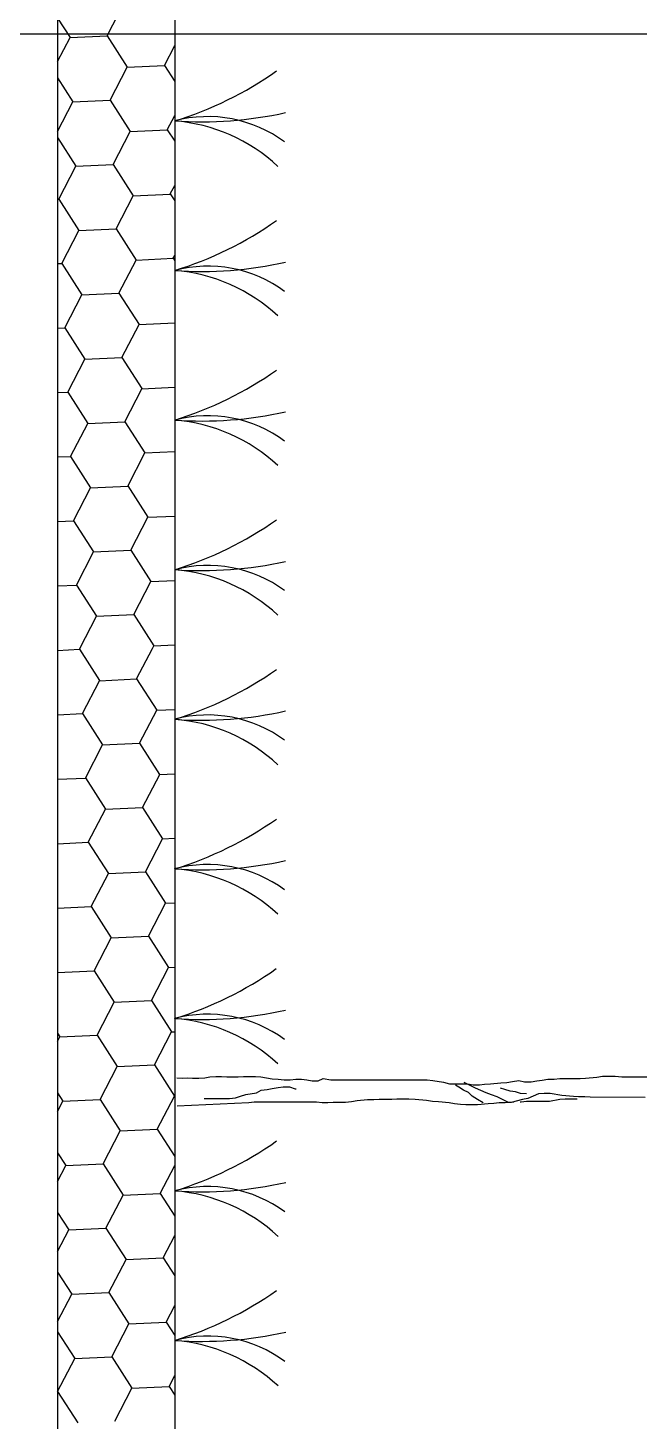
# Model space of a CAD drawing. Header units: feet. Extents: x 50754 to 76410, y 49660 to 67674.
# Drawn here: x 70056.2 to 70100.7, y 53448.7 to 53550.2 of the extents above; entities that cross this region are included whole.
import ezdxf

# ---------------------------------------------------------------- set-up
doc = ezdxf.new("R2010")
doc.units = ezdxf.units.FT
doc.linetypes.add('Amconstr', pattern=[9999, 9999, 0])
for name, color, linetype in [('1_BUSH', 3, 'Continuous'), ('1_HATCH', 8, 'Continuous'), ('1_LINE', 4, 'Continuous'), ('1_tree', 3, 'Continuous'), ('CKS_PROPERTY LINE', 5, 'Continuous'), ('MS GATE', 1, 'Continuous')]:
    doc.layers.add(name, color=color, linetype=linetype)

# ---------------------------------------------------------------- blocks, each defined once
blk = doc.blocks.new('admin enlclave road')
at = {"layer": '1_BUSH', "color": 253}
for centre, radius, start, end in [((44848.6187, -5384.2004), 0.6159, 294.9084, 312.9909), ((44848.8345, -5384.1033), 0.6571, 273.8047, 290.42), ((44848.9631, -5384.9632), 0.2212, 61.434, 112.5991), ((44848.8945, -5385.0525), 0.2939, 54.9322, 93.195), ((44848.6535, -5384.4535), 0.6159, 294.9084, 312.9909), ((44848.8693, -5384.3565), 0.6571, 273.8047, 290.42), ((44848.9979, -5385.2163), 0.2212, 61.434, 112.5991), ((44848.9293, -5385.3056), 0.2939, 54.9322, 93.195), ((44848.6883, -5384.7067), 0.6159, 294.9084, 312.9909), ((44848.9041, -5384.6097), 0.6571, 273.8047, 290.42), ((44849.0327, -5385.4695), 0.2212, 61.434, 112.5991), ((44848.9641, -5385.5588), 0.2939, 54.9322, 93.195), ((44848.7231, -5384.9599), 0.6159, 294.9084, 312.9909), ((44848.9389, -5384.8628), 0.6571, 273.8047, 290.42), ((44849.0675, -5385.7227), 0.2212, 61.434, 112.5991), ((44848.9988, -5385.8119), 0.2939, 54.9322, 93.195), ((44848.7579, -5385.2131), 0.6159, 294.9084, 312.9909), ((44848.9737, -5385.116), 0.6571, 273.8047, 290.42), ((44849.1023, -5385.9758), 0.2212, 61.434, 112.5991), ((44849.0336, -5386.0651), 0.2939, 54.9322, 93.195), ((44848.7925, -5385.4663), 0.6159, 294.9084, 312.9909), ((44849.0083, -5385.3692), 0.6571, 273.8047, 290.42), ((44849.1369, -5386.229), 0.2212, 61.434, 112.5991), ((44849.0683, -5386.3183), 0.2939, 54.9322, 93.195), ((44848.8272, -5385.7195), 0.6159, 294.9084, 312.9909), ((44849.043, -5385.6224), 0.6571, 273.8047, 290.42), ((44849.1716, -5386.4823), 0.2212, 61.434, 112.5991), ((44849.103, -5386.5715), 0.2939, 54.9322, 93.195), ((44848.8677, -5386.0111), 0.6159, 294.9084, 312.9909), ((44849.0835, -5385.914), 0.6571, 273.8047, 290.42), ((44849.2121, -5386.7739), 0.2212, 61.434, 112.5991), ((44849.1435, -5386.8632), 0.2939, 54.9322, 93.195), ((44848.9025, -5386.2642), 0.6159, 294.9084, 312.9909), ((44849.1183, -5386.1672), 0.6571, 273.8047, 290.42), ((44849.2469, -5387.027), 0.2212, 61.434, 112.5991), ((44849.1783, -5387.1163), 0.2939, 54.9322, 93.195)]:
    blk.add_arc(centre, radius, start, end, dxfattribs=at)
at = {"layer": '1_HATCH', "color": 253, "linetype": 'Continuous'}
for p, q in [((44848.7441, -5384.6306), (44848.7654, -5384.5708)), ((44848.6562, -5384.6122), (44848.6817, -5384.6421)), ((44848.6662, -5384.6856), (44848.6817, -5384.6421)), ((44848.6817, -5384.6421), (44848.7441, -5384.6306)), ((44848.7441, -5384.6306), (44848.7853, -5384.6789)), ((44848.8478, -5384.6674), (44848.8606, -5384.6312)), ((44848.7853, -5384.679), (44848.8478, -5384.6674)), ((44848.8478, -5384.6674), (44848.8691, -5384.6924)), ((44848.7641, -5384.7388), (44848.7853, -5384.6789)), ((44848.6701, -5384.7133), (44848.7016, -5384.7503)), ((44848.7016, -5384.7503), (44848.7641, -5384.7388)), ((44848.7641, -5384.7388), (44848.8053, -5384.7871)), ((44848.6825, -5384.8041), (44848.7016, -5384.7503)), ((44848.8677, -5384.7756), (44848.8769, -5384.7496)), ((44848.784, -5384.8469), (44848.8053, -5384.7871)), ((44848.8053, -5384.7871), (44848.8677, -5384.7756)), ((44848.8677, -5384.7756), (44848.883, -5384.7935)), ((44848.6839, -5384.8143), (44848.7216, -5384.8585)), ((44848.7003, -5384.9183), (44848.7216, -5384.8585)), ((44848.7216, -5384.8585), (44848.784, -5384.847)), ((44848.784, -5384.8469), (44848.8252, -5384.8953)), ((44848.8877, -5384.8837), (44848.8932, -5384.8681)), ((44848.804, -5384.9551), (44848.8252, -5384.8953)), ((44848.8252, -5384.8953), (44848.8877, -5384.8838)), ((44848.8877, -5384.8837), (44848.8968, -5384.8945)), ((44848.6983, -5384.9187), (44848.7003, -5384.9183)), ((44848.7003, -5384.9183), (44848.7415, -5384.9666)), ((44848.7203, -5385.0265), (44848.7415, -5384.9666)), ((44848.7415, -5384.9666), (44848.804, -5384.9551)), ((44848.804, -5384.9551), (44848.8452, -5385.0034)), ((44848.8452, -5385.0034), (44848.9076, -5384.9919)), ((44848.9076, -5384.9919), (44848.9095, -5384.9866)), ((44848.9076, -5384.9919), (44848.9107, -5384.9956)), ((44848.8239, -5385.0633), (44848.8452, -5385.0034)), ((44848.7133, -5385.0278), (44848.7203, -5385.0265)), ((44848.7203, -5385.0265), (44848.7615, -5385.0748)), ((44848.7615, -5385.0748), (44848.8239, -5385.0633)), ((44848.8239, -5385.0633), (44848.8651, -5385.1116)), ((44848.7402, -5385.1346), (44848.7615, -5385.0748)), ((44848.8439, -5385.1714), (44848.8651, -5385.1116)), ((44848.8651, -5385.1116), (44848.9252, -5385.1005)), ((44848.7283, -5385.1368), (44848.7402, -5385.1346)), ((44848.7402, -5385.1346), (44848.7814, -5385.1829)), ((44848.7602, -5385.2428), (44848.7814, -5385.1829)), ((44848.7814, -5385.183), (44848.8439, -5385.1714)), ((44848.8439, -5385.1714), (44848.8851, -5385.2197)), ((44848.8851, -5385.2198), (44848.9402, -5385.2096)), ((44848.8638, -5385.2796), (44848.8851, -5385.2198)), ((44848.7433, -5385.2459), (44848.7602, -5385.2428)), ((44848.7602, -5385.2428), (44848.8014, -5385.2911)), ((44848.8014, -5385.2911), (44848.8638, -5385.2796)), ((44848.8638, -5385.2796), (44848.905, -5385.3279)), ((44848.7801, -5385.3509), (44848.8014, -5385.2911)), ((44848.8838, -5385.3878), (44848.905, -5385.3279)), ((44848.905, -5385.3279), (44848.9551, -5385.3187)), ((44848.7583, -5385.355), (44848.7801, -5385.351)), ((44848.7801, -5385.3509), (44848.8213, -5385.3993)), ((44848.8001, -5385.4591), (44848.8213, -5385.3993)), ((44848.8213, -5385.3993), (44848.8838, -5385.3878)), ((44848.8838, -5385.3877), (44848.925, -5385.4361)), ((44848.925, -5385.4361), (44848.9701, -5385.4277)), ((44848.9037, -5385.4959), (44848.925, -5385.4361)), ((44848.7732, -5385.4641), (44848.8001, -5385.4591)), ((44848.8001, -5385.4591), (44848.8413, -5385.5074)), ((44848.8413, -5385.5074), (44848.9037, -5385.4959)), ((44848.9037, -5385.4959), (44848.9449, -5385.5442)), ((44848.82, -5385.5673), (44848.8413, -5385.5074)), ((44848.9237, -5385.6041), (44848.9449, -5385.5442)), ((44848.9449, -5385.5442), (44848.9851, -5385.5368)), ((44848.7882, -5385.5731), (44848.82, -5385.5673)), ((44848.82, -5385.5673), (44848.8612, -5385.6156)), ((44848.8405, -5385.674), (44848.8612, -5385.6156)), ((44848.8612, -5385.6156), (44848.9237, -5385.6041)), ((44848.9237, -5385.6041), (44848.9648, -5385.6524)), ((44848.9436, -5385.7122), (44848.9632, -5385.6572)), ((44848.9632, -5385.6572), (44848.9649, -5385.6524)), ((44848.9649, -5385.6524), (44849.0001, -5385.6459)), ((44848.8032, -5385.6822), (44848.84, -5385.6754)), ((44848.84, -5385.6754), (44848.8405, -5385.674)), ((44848.84, -5385.6754), (44848.8812, -5385.7237)), ((44848.8812, -5385.7238), (44848.9436, -5385.7122)), ((44848.9436, -5385.7122), (44848.9848, -5385.7606)), ((44848.8599, -5385.7836), (44848.8812, -5385.7238)), ((44848.9636, -5385.8204), (44848.9848, -5385.7606)), ((44848.9848, -5385.7606), (44849.0151, -5385.755)), ((44848.8182, -5385.7913), (44848.8599, -5385.7836)), ((44848.8599, -5385.7836), (44848.9011, -5385.8319)), ((44848.8799, -5385.8918), (44848.9011, -5385.8319)), ((44848.9011, -5385.8319), (44848.9635, -5385.8204)), ((44848.9635, -5385.8204), (44849.0047, -5385.8687)), ((44848.9835, -5385.9286), (44849.0048, -5385.8687)), ((44849.0047, -5385.8687), (44849.0301, -5385.864)), ((44848.8332, -5385.9004), (44848.8799, -5385.8918)), ((44848.8799, -5385.8917), (44848.921, -5385.9401)), ((44848.9211, -5385.9401), (44848.9835, -5385.9286)), ((44848.9835, -5385.9286), (44849.0247, -5385.9769)), ((44848.8998, -5385.9999), (44848.9211, -5385.9401)), ((44849.0035, -5386.0367), (44849.0247, -5385.9769)), ((44849.0247, -5385.9769), (44849.0451, -5385.9731)), ((44848.8482, -5386.0094), (44848.8998, -5385.9999)), ((44848.8998, -5385.9999), (44848.941, -5386.0482)), ((44848.9198, -5386.1081), (44848.941, -5386.0482)), ((44848.941, -5386.0482), (44849.0034, -5386.0367)), ((44849.0034, -5386.0367), (44849.0446, -5386.085)), ((44849.0234, -5386.1449), (44849.0446, -5386.085)), ((44849.0446, -5386.085), (44849.0601, -5386.0822)), ((44848.8632, -5386.1185), (44848.9197, -5386.1081)), ((44848.9197, -5386.1081), (44848.9609, -5386.1564)), ((44848.9397, -5386.2162), (44848.961, -5386.1564)), ((44848.9609, -5386.1564), (44849.0234, -5386.1449)), ((44849.0234, -5386.1449), (44849.0646, -5386.1932)), ((44849.0646, -5386.1932), (44849.0751, -5386.1913)), ((44849.0433, -5386.253), (44849.0646, -5386.1932)), ((44848.8782, -5386.2276), (44848.9397, -5386.2162)), ((44848.9397, -5386.2162), (44848.9809, -5386.2646)), ((44848.9809, -5386.2646), (44849.0433, -5386.253)), ((44849.0433, -5386.253), (44849.0845, -5386.3014)), ((44848.9597, -5386.3244), (44848.9809, -5386.2646)), ((44849.0633, -5386.3612), (44849.0845, -5386.3014)), ((44849.0845, -5386.3014), (44849.0901, -5386.3003)), ((44848.8923, -5386.3301), (44848.8972, -5386.3359)), ((44848.8972, -5386.3359), (44848.9596, -5386.3244)), ((44848.9596, -5386.3244), (44849.0008, -5386.3727)), ((44848.8942, -5386.3443), (44848.8972, -5386.3359)), ((44848.9796, -5386.4326), (44849.0008, -5386.3727)), ((44849.0008, -5386.3727), (44849.0633, -5386.3612)), ((44849.0633, -5386.3612), (44849.1045, -5386.4095)), ((44849.0832, -5386.4694), (44849.1045, -5386.4095)), ((44849.1045, -5386.4095), (44849.1051, -5386.4094)), ((44848.9062, -5386.4312), (44848.9171, -5386.4441)), ((44848.9105, -5386.4628), (44848.9172, -5386.4441)), ((44848.9171, -5386.4441), (44848.9796, -5386.4326)), ((44848.9796, -5386.4326), (44849.0208, -5386.4809)), ((44849.0208, -5386.4809), (44849.0832, -5386.4694)), ((44849.0832, -5386.4694), (44849.1191, -5386.5114)), ((44848.9995, -5386.5407), (44849.0208, -5386.4809)), ((44848.9201, -5386.5323), (44848.9371, -5386.5522)), ((44848.9371, -5386.5522), (44848.9995, -5386.5407)), ((44848.9995, -5386.5407), (44849.0407, -5386.589)), ((44849.1032, -5386.5775), (44849.1212, -5386.5268)), ((44848.9268, -5386.5813), (44848.9371, -5386.5522)), ((44849.0195, -5386.6489), (44849.0407, -5386.589)), ((44849.0407, -5386.589), (44849.1032, -5386.5775)), ((44849.1032, -5386.5775), (44849.133, -5386.6124)), ((44848.9339, -5386.6333), (44848.957, -5386.6604)), ((44848.9431, -5386.6997), (44848.957, -5386.6604)), ((44848.957, -5386.6604), (44849.0195, -5386.6489)), ((44849.0195, -5386.6489), (44849.0607, -5386.6972)), ((44849.1231, -5386.6857), (44849.1375, -5386.6453)), ((44849.0607, -5386.6972), (44849.1231, -5386.6857)), ((44849.1231, -5386.6857), (44849.1469, -5386.7135)), ((44849.0394, -5386.757), (44849.0607, -5386.6972)), ((44848.9478, -5386.7344), (44848.977, -5386.7686)), ((44848.977, -5386.7686), (44849.0394, -5386.757)), ((44849.0394, -5386.757), (44849.0806, -5386.8054)), ((44848.9594, -5386.8182), (44848.977, -5386.7686)), ((44849.1431, -5386.7938), (44849.1538, -5386.7638)), ((44849.0594, -5386.8652), (44849.0806, -5386.8054)), ((44849.0806, -5386.8054), (44849.1431, -5386.7939)), ((44849.1431, -5386.7938), (44849.1607, -5386.8146)), ((44848.9617, -5386.8354), (44848.9969, -5386.8767)), ((44848.9757, -5386.9366), (44848.9969, -5386.8767)), ((44848.9969, -5386.8767), (44849.0594, -5386.8652)), ((44849.0594, -5386.8652), (44849.1006, -5386.9135)), ((44849.1006, -5386.9135), (44849.163, -5386.902)), ((44849.163, -5386.902), (44849.17, -5386.8823)), ((44849.163, -5386.902), (44849.1746, -5386.9156)), ((44849.0793, -5386.9734), (44849.1006, -5386.9135)), ((44848.9756, -5386.9366), (44848.9757, -5386.9366)), ((44848.9757, -5386.9366), (44849.0169, -5386.9849))]:
    blk.add_line(p, q, dxfattribs=at)
at = {"layer": '1_LINE', "color": 253}
for p, q in [((44848.3756, -5381.102), (44849.3618, -5388.2773)), ((44848.1775, -5381.1292), (44849.1636, -5388.3045))]:
    blk.add_line(p, q, dxfattribs=at)
at = {"layer": '1_tree', "color": 253}
for points in [[(44849.1044, -5386.3778), (44849.1134, -5386.3774), (44849.1222, -5386.3754), (44849.1312, -5386.375), (44849.1418, -5386.3735), (44849.1514, -5386.3714), (44849.1601, -5386.3685), (44849.1697, -5386.3664), (44849.1795, -5386.3651), (44849.1885, -5386.3647), (44849.2079, -5386.362), (44849.2168, -5386.36), (44849.237, -5386.3572), (44849.2461, -5386.3568), (44849.266, -5386.3574), (44849.2758, -5386.3569), (44849.2865, -5386.3562), (44849.2962, -5386.3549), (44849.3058, -5386.3528), (44849.3155, -5386.3514), (44849.3246, -5386.351), (44849.3337, -5386.3514), (44849.3443, -5386.35), (44849.3518, -5386.3448), (44849.3651, -5386.3455), (44849.5281, -5386.3233), (44849.538, -5386.3227), (44849.5563, -5386.3235), (44849.5671, -5386.3245), (44849.5971, -5386.3204), (44849.6071, -5386.3207), (44849.6176, -5386.3193), (44849.6264, -5386.3173), (44849.6361, -5386.3151), (44849.6537, -5386.3111), (44849.6633, -5386.3089), (44849.6728, -5386.306), (44849.6831, -5386.3029), (44849.6932, -5386.304), (44849.7046, -5386.3025), (44849.7141, -5386.2995), (44849.7228, -5386.2967), (44849.7323, -5386.2937), (44849.7428, -5386.2923), (44849.7524, -5386.2902), (44849.7865, -5386.2855), (44849.7953, -5386.2835), (44849.8145, -5386.2792), (44849.8241, -5386.2763), (44849.8451, -5386.2734), (44849.8566, -5386.2726), (44849.928, -5386.2629)], [(44849.9011, -5386.3021), (44849.8078, -5386.3148), (44849.7988, -5386.3152), (44849.7883, -5386.3167), (44849.7792, -5386.3171), (44849.7596, -5386.3181), (44849.7396, -5386.3175), (44849.7291, -5386.319), (44849.7195, -5386.3211), (44849.7027, -5386.3316), (44849.6941, -5386.3345), (44849.6753, -5386.342), (44849.6656, -5386.3441), (44849.6551, -5386.3456), (44849.6463, -5386.3476), (44849.6367, -5386.3497), (44849.619, -5386.3538), (44849.5996, -5386.3565), (44849.5905, -5386.3569), (44849.5799, -5386.3575), (44849.5707, -5386.3571), (44849.5527, -5386.3579), (44849.542, -5386.3585), (44849.5321, -5386.3582), (44849.5124, -5386.3593), (44849.5017, -5386.3599), (44849.4815, -5386.3627), (44849.4727, -5386.3647), (44849.4516, -5386.3676), (44849.4428, -5386.3696), (44849.4322, -5386.371), (44849.4146, -5386.3751), (44849.4051, -5386.3781), (44849.3955, -5386.3802), (44849.3744, -5386.3831), (44849.3656, -5386.3851), (44849.3558, -5386.3864), (44849.346, -5386.3869), (44849.2406, -5386.4013), (44849.2318, -5386.4034), (44849.1113, -5386.4256)], [(44849.6283, -5386.3492), (44849.6178, -5386.3449), (44849.6081, -5386.3404), (44849.6008, -5386.3348), (44849.5921, -5386.3319), (44849.5833, -5386.3281), (44849.5772, -5386.3256)], [(44849.6793, -5386.3414), (44849.6695, -5386.342), (44849.66, -5386.3391), (44849.6504, -5386.3355), (44849.6402, -5386.3336), (44849.6309, -5386.3315), (44849.6119, -5386.3259), (44849.6033, -5386.3229), (44849.5938, -5386.3201), (44849.5911, -5386.3188)], [(44849.6992, -5386.3239), (44849.6894, -5386.3244), (44849.6801, -5386.3232), (44849.671, -5386.3228), (44849.6617, -5386.3215), (44849.6541, -5386.3201)], [(44849.7864, -5386.321), (44849.7661, -5386.3238), (44849.7573, -5386.3258), (44849.7399, -5386.3315), (44849.701, -5386.3368), (44849.6922, -5386.3389), (44849.6905, -5386.3391)], [(44849.1554, -5386.4064), (44849.1983, -5386.4005), (44849.208, -5386.3984), (44849.2164, -5386.3939), (44849.225, -5386.3902), (44849.2424, -5386.3846), (44849.25, -5386.3794), (44849.2595, -5386.3765), (44849.2682, -5386.3736), (44849.2777, -5386.3707), (44849.2865, -5386.3686), (44849.297, -5386.3672), (44849.3072, -5386.3691), (44849.3088, -5386.3689)]]:
    blk.add_lwpolyline(points, dxfattribs=at)
at = {"layer": 'CKS_PROPERTY LINE', "color": 253, "lineweight": -3}
blk.add_lwpolyline([(44506.6004, -5456.7583, -0.129377), (44596.844, -5419.2492), (44861.7118, -5382.8451)], format="xyb", dxfattribs=at)

msp = doc.modelspace()

# ---------------------------------------------------------------- block references
at = {"layer": 'MS GATE', "linetype": 'Amconstr', "lineweight": 25, "xscale": 42.66674600251998, "yscale": 42.66674600251998, "zscale": 42.66674600251998, "rotation": 352.174150691152}
msp.add_blockref('admin enlclave road', (-1794383.54152, 541708.42207), dxfattribs=at)

doc.saveas('drawing.dxf')
